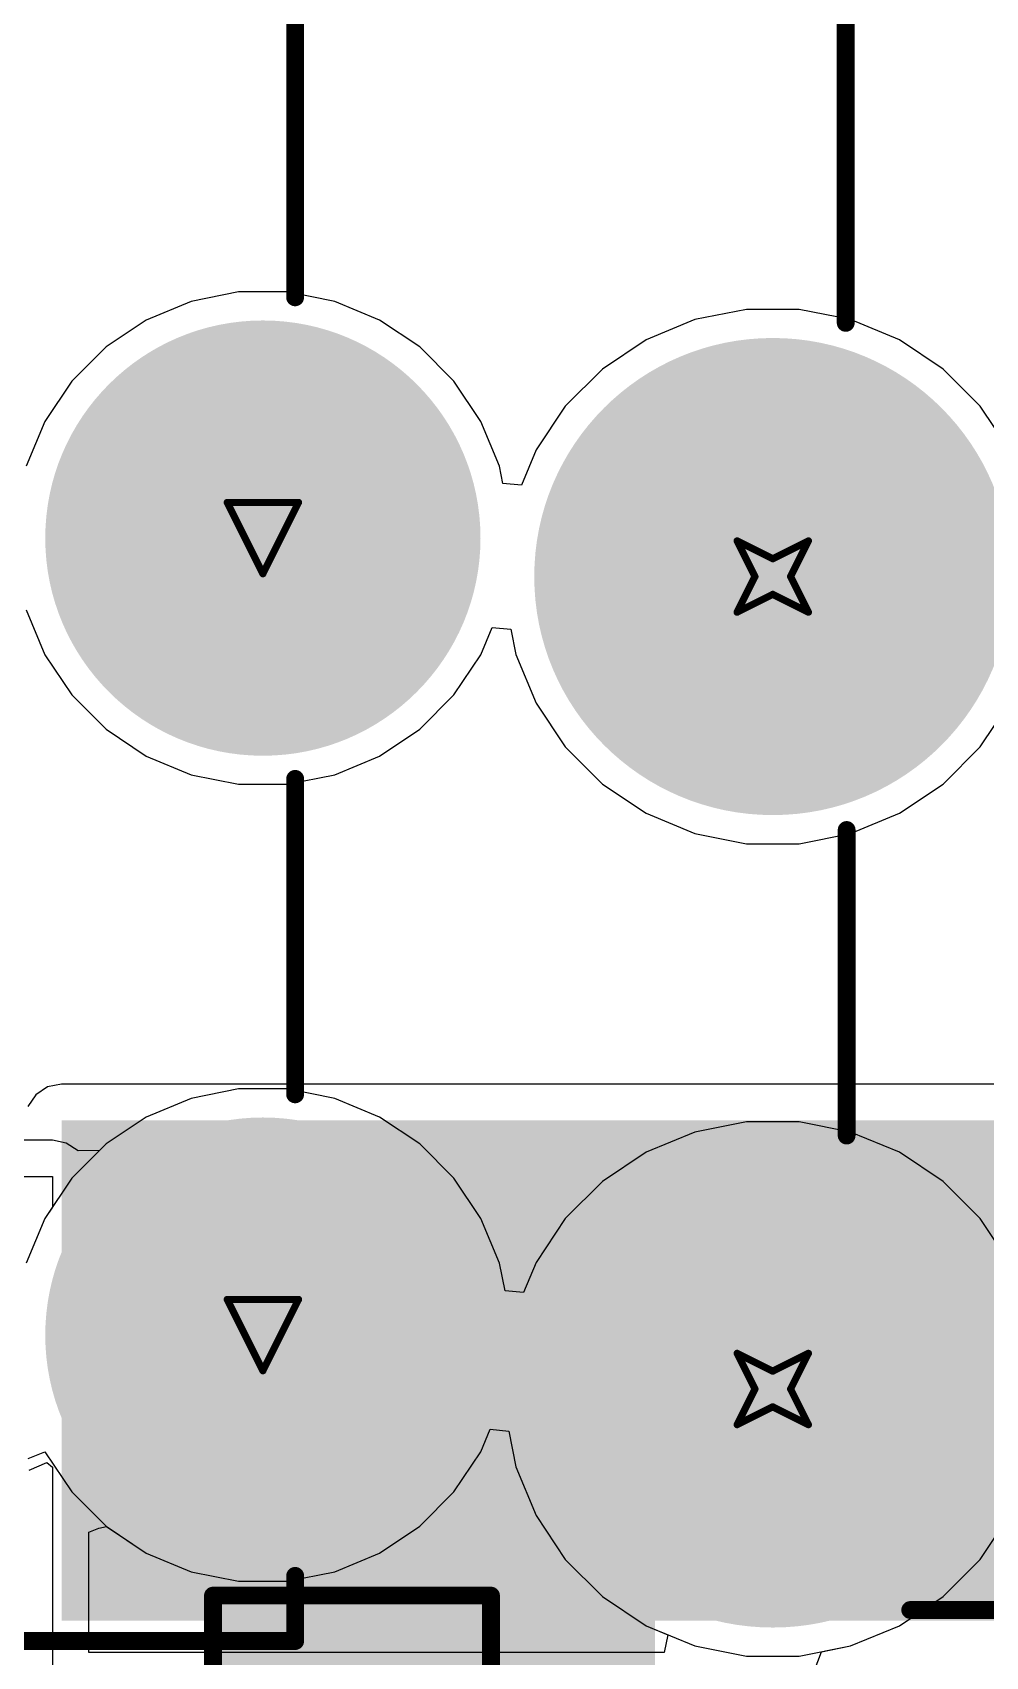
# Model space of a CAD drawing. Header units: inches. Extents: x 0 to 5271, y 0 to 5417.
# Drawn here: x 80.65 to 87.45, y 92.99 to 104.57 of the extents above; entities that cross this region are included whole.
import ezdxf

# ---------------------------------------------------------------- set-up
doc = ezdxf.new("R2010")
doc.units = ezdxf.units.IN
for name, color, linetype in [('Bottom Layer', 5, 'Continuous'), ('Bottom Overlay', 54, 'Continuous'), ('Bottom Paste', 16, 'Continuous'), ('Bottom Solder', 6, 'Continuous'), ('Drill Drawing', 1, 'Continuous'), ('L2_GND1', 16, 'Continuous'), ('L3_SIG1', 76, 'Continuous'), ('L4_PWR', 90, 'Continuous'), ('L5_GND2', 156, 'Continuous'), ('L6_SIG2', 130, 'Continuous'), ('L7_GND3', 216, 'Continuous'), ('Multi-Layer', 9, 'Continuous'), ('Pad Holes', 156, 'Continuous'), ('Top Layer', 1, 'Continuous'), ('Top Overlay', 2, 'Continuous'), ('Top Solder', 216, 'Continuous')]:
    doc.layers.add(name, color=color, linetype=linetype)

# ---------------------------------------------------------------- blocks, each defined once
blk = doc.blocks.new('UEA1112C_8HS6_4F_528')
at = {"layer": 'Bottom Layer'}
h = blk.add_hatch(color=5, dxfattribs=at)
edge = h.paths.add_edge_path()
edge.add_arc((-6.57, 2.33), 1.5, 0, 360)
h = blk.add_hatch(color=5, dxfattribs=at)
edge = h.paths.add_edge_path()
edge.add_arc((-6.57, -3.35), 1.5, 0, 360)
at = {"layer": 'Bottom Solder'}
h = blk.add_hatch(color=6, dxfattribs=at)
edge = h.paths.add_edge_path()
edge.add_arc((-6.57, 2.33), 1.551, 0, 360)
h = blk.add_hatch(color=6, dxfattribs=at)
edge = h.paths.add_edge_path()
edge.add_arc((-6.57, -3.35), 1.551, 0, 360)
at = {"layer": 'L2_GND1'}
h = blk.add_hatch(color=16, dxfattribs=at)
edge = h.paths.add_edge_path()
edge.add_arc((-6.57, 2.33), 1.5, 0, 360)
h = blk.add_hatch(color=16, dxfattribs=at)
edge = h.paths.add_edge_path()
edge.add_arc((-6.57, -3.35), 1.5, 0, 360)
at = {"layer": 'L3_SIG1'}
h = blk.add_hatch(color=76, dxfattribs=at)
edge = h.paths.add_edge_path()
edge.add_arc((-6.57, 2.33), 1.5, 0, 360)
h = blk.add_hatch(color=76, dxfattribs=at)
edge = h.paths.add_edge_path()
edge.add_arc((-6.57, -3.35), 1.5, 0, 360)
at = {"layer": 'L4_PWR'}
h = blk.add_hatch(color=90, dxfattribs=at)
edge = h.paths.add_edge_path()
edge.add_arc((-6.57, 2.33), 1.5, 0, 360)
h = blk.add_hatch(color=90, dxfattribs=at)
edge = h.paths.add_edge_path()
edge.add_arc((-6.57, -3.35), 1.5, 0, 360)
at = {"layer": 'L5_GND2'}
h = blk.add_hatch(color=156, dxfattribs=at)
edge = h.paths.add_edge_path()
edge.add_arc((-6.57, 2.33), 1.5, 0, 360)
h = blk.add_hatch(color=156, dxfattribs=at)
edge = h.paths.add_edge_path()
edge.add_arc((-6.57, -3.35), 1.5, 0, 360)
at = {"layer": 'L6_SIG2'}
h = blk.add_hatch(color=130, dxfattribs=at)
edge = h.paths.add_edge_path()
edge.add_arc((-6.57, 2.33), 1.5, 0, 360)
h = blk.add_hatch(color=130, dxfattribs=at)
edge = h.paths.add_edge_path()
edge.add_arc((-6.57, -3.35), 1.5, 0, 360)
at = {"layer": 'L7_GND3'}
h = blk.add_hatch(color=216, dxfattribs=at)
edge = h.paths.add_edge_path()
edge.add_arc((-6.57, 2.33), 1.5, 0, 360)
h = blk.add_hatch(color=216, dxfattribs=at)
edge = h.paths.add_edge_path()
edge.add_arc((-6.57, -3.35), 1.5, 0, 360)
at = {"layer": 'Multi-Layer'}
h = blk.add_hatch(color=9, dxfattribs=at)
edge = h.paths.add_edge_path()
edge.add_arc((-6.57, 2.33), 1.5, 0, 360)
h = blk.add_hatch(color=9, dxfattribs=at)
edge = h.paths.add_edge_path()
edge.add_arc((-6.57, -3.35), 1.5, 0, 360)
at = {"layer": 'Pad Holes'}
h = blk.add_hatch(color=7, dxfattribs=at)
edge = h.paths.add_edge_path()
edge.add_arc((-6.57, 2.33), 1.15, 0, 360)
h = blk.add_hatch(color=7, dxfattribs=at)
edge = h.paths.add_edge_path()
edge.add_arc((-6.57, -3.35), 1.15, 0, 360)
at = {"layer": 'Top Layer'}
h = blk.add_hatch(color=1, dxfattribs=at)
edge = h.paths.add_edge_path()
edge.add_arc((-6.57, 2.33), 1.5, 0, 360)
h = blk.add_hatch(color=1, dxfattribs=at)
edge = h.paths.add_edge_path()
edge.add_arc((-6.57, -3.35), 1.5, 0, 360)
at = {"layer": 'Top Solder'}
h = blk.add_hatch(color=216, dxfattribs=at)
edge = h.paths.add_edge_path()
edge.add_arc((-6.57, 2.33), 1.551, 0, 360)
h = blk.add_hatch(color=216, dxfattribs=at)
edge = h.paths.add_edge_path()
edge.add_arc((-6.57, -3.35), 1.551, 0, 360)
at = {"layer": 'Top Overlay'}
for points in [[(6.8, 4.51, 0.127, 0.127, 0), (-6.8, 4.51, 0.127, 0.127, 0)], [(-6.8, 4.51, 0.127, 0.127, 0), (-6.8, 4.046, 0.127, 0.127, 0)], [(-6.8, 0.614, 0.127, 0.127, 0), (-6.8, -1.634, 0.127, 0.127, 0)], [(-6.8, -5.066, 0.127, 0.127, 0), (-6.8, -12.33, 0.127, 0.127, 0)]]:
    blk.add_lwpolyline(points, format="xyseb", dxfattribs=at)
for points in [[(-6.832, 4.51, 0.0635, 0.0635, 1), (-6.768, 4.51, 0.0635, 0.0635, 1)], [(-6.832, 4.51, 0.0635, 0.0635, 1), (-6.768, 4.51, 0.0635, 0.0635, 1)], [(-6.832, 4.046, 0.0635, 0.0635, 1), (-6.768, 4.046, 0.0635, 0.0635, 1)], [(-6.832, 0.614, 0.0635, 0.0635, 1), (-6.768, 0.614, 0.0635, 0.0635, 1)], [(-6.832, -1.634, 0.0635, 0.0635, 1), (-6.768, -1.634, 0.0635, 0.0635, 1)], [(-6.832, -5.066, 0.0635, 0.0635, 1), (-6.768, -5.066, 0.0635, 0.0635, 1)]]:
    blk.add_lwpolyline(points, format="xyseb", close=True, dxfattribs=at)
blk = doc.blocks.new('U224_081N_1BR61_529')
at = {"layer": 'Bottom Layer'}
h = blk.add_hatch(color=5, dxfattribs=at)
edge = h.paths.add_edge_path()
edge.add_arc((7.05, 2.895), 1.65, 0, 360)
h = blk.add_hatch(color=5, dxfattribs=at)
edge = h.paths.add_edge_path()
edge.add_arc((7.05, -2.895), 1.65, 0, 360)
at = {"layer": 'Bottom Solder'}
h = blk.add_hatch(color=6, dxfattribs=at)
edge = h.paths.add_edge_path()
edge.add_arc((7.05, 2.895), 1.7, 0, 360)
h = blk.add_hatch(color=6, dxfattribs=at)
edge = h.paths.add_edge_path()
edge.add_arc((7.05, -2.895), 1.7, 0, 360)
at = {"layer": 'L2_GND1'}
h = blk.add_hatch(color=16, dxfattribs=at)
edge = h.paths.add_edge_path()
edge.add_arc((7.05, 2.895), 1.65, 0, 360)
h = blk.add_hatch(color=16, dxfattribs=at)
edge = h.paths.add_edge_path()
edge.add_arc((7.05, -2.895), 1.65, 0, 360)
at = {"layer": 'L3_SIG1'}
h = blk.add_hatch(color=76, dxfattribs=at)
edge = h.paths.add_edge_path()
edge.add_arc((7.05, 2.895), 1.65, 0, 360)
h = blk.add_hatch(color=76, dxfattribs=at)
edge = h.paths.add_edge_path()
edge.add_arc((7.05, -2.895), 1.65, 0, 360)
at = {"layer": 'L4_PWR'}
h = blk.add_hatch(color=90, dxfattribs=at)
edge = h.paths.add_edge_path()
edge.add_arc((7.05, 2.895), 1.65, 0, 360)
h = blk.add_hatch(color=90, dxfattribs=at)
edge = h.paths.add_edge_path()
edge.add_arc((7.05, -2.895), 1.65, 0, 360)
at = {"layer": 'L5_GND2'}
h = blk.add_hatch(color=156, dxfattribs=at)
edge = h.paths.add_edge_path()
edge.add_arc((7.05, 2.895), 1.65, 0, 360)
h = blk.add_hatch(color=156, dxfattribs=at)
edge = h.paths.add_edge_path()
edge.add_arc((7.05, -2.895), 1.65, 0, 360)
at = {"layer": 'L6_SIG2'}
h = blk.add_hatch(color=130, dxfattribs=at)
edge = h.paths.add_edge_path()
edge.add_arc((7.05, 2.895), 1.65, 0, 360)
h = blk.add_hatch(color=130, dxfattribs=at)
edge = h.paths.add_edge_path()
edge.add_arc((7.05, -2.895), 1.65, 0, 360)
at = {"layer": 'L7_GND3'}
h = blk.add_hatch(color=216, dxfattribs=at)
edge = h.paths.add_edge_path()
edge.add_arc((7.05, 2.895), 1.65, 0, 360)
h = blk.add_hatch(color=216, dxfattribs=at)
edge = h.paths.add_edge_path()
edge.add_arc((7.05, -2.895), 1.65, 0, 360)
at = {"layer": 'Multi-Layer'}
h = blk.add_hatch(color=9, dxfattribs=at)
edge = h.paths.add_edge_path()
edge.add_arc((7.05, 2.895), 1.65, 0, 360)
h = blk.add_hatch(color=9, dxfattribs=at)
edge = h.paths.add_edge_path()
edge.add_arc((7.05, -2.895), 1.65, 0, 360)
at = {"layer": 'Pad Holes'}
h = blk.add_hatch(color=7, dxfattribs=at)
edge = h.paths.add_edge_path()
edge.add_arc((7.05, 2.895), 1.25, 0, 360)
h = blk.add_hatch(color=7, dxfattribs=at)
edge = h.paths.add_edge_path()
edge.add_arc((7.05, -2.895), 1.25, 0, 360)
at = {"layer": 'Top Layer'}
h = blk.add_hatch(color=1, dxfattribs=at)
edge = h.paths.add_edge_path()
edge.add_arc((7.05, 2.895), 1.65, 0, 360)
h = blk.add_hatch(color=1, dxfattribs=at)
edge = h.paths.add_edge_path()
edge.add_arc((7.05, -2.895), 1.65, 0, 360)
at = {"layer": 'Top Solder'}
h = blk.add_hatch(color=216, dxfattribs=at)
edge = h.paths.add_edge_path()
edge.add_arc((7.05, 2.895), 1.7, 0, 360)
h = blk.add_hatch(color=216, dxfattribs=at)
edge = h.paths.add_edge_path()
edge.add_arc((7.05, -2.895), 1.7, 0, 360)
at = {"layer": 'Top Overlay'}
for points in [[(6.071, 4.47, 0.127, 0.127, 0), (-6.121, 4.47, 0.127, 0.127, 0)], [(6.523, 1.089, 0.127, 0.127, 0), (6.523, -1.089, 0.127, 0.127, 0)], [(6.53, -4.703, 0.127, 0.127, 0), (6.53, -12.204, 0.127, 0.127, 0)]]:
    blk.add_lwpolyline(points, format="xyseb", dxfattribs=at)
for points in [[(6.039, 4.47, 0.0635, 0.0635, 1), (6.102, 4.47, 0.0635, 0.0635, 1)], [(6.492, 1.089, 0.0635, 0.0635, 1), (6.555, 1.089, 0.0635, 0.0635, 1)], [(6.492, -1.089, 0.0635, 0.0635, 1), (6.555, -1.089, 0.0635, 0.0635, 1)], [(6.498, -4.703, 0.0635, 0.0635, 1), (6.562, -4.703, 0.0635, 0.0635, 1)]]:
    blk.add_lwpolyline(points, format="xyseb", close=True, dxfattribs=at)
blk = doc.blocks.new('CAP_1206_B_634')
at = {"layer": 'Bottom Layer'}
for points in [[(-2.032, 0.889), (-0.508, 0.889), (-0.508, -0.889), (-2.032, -0.889)], [(0.508, 0.889), (2.032, 0.889), (2.032, -0.889), (0.508, -0.889)]]:
    blk.add_hatch(color=5, dxfattribs=at).paths.add_polyline_path(points)
at = {"layer": 'Bottom Paste'}
for points in [[(-2.032, 0.889), (-0.508, 0.889), (-0.508, -0.889), (-2.032, -0.889)], [(0.508, 0.889), (2.032, 0.889), (2.032, -0.889), (0.508, -0.889)]]:
    blk.add_hatch(color=16, dxfattribs=at).paths.add_polyline_path(points)
at = {"layer": 'Bottom Solder'}
for points in [[(-2.134, 0.991), (-0.406, 0.991), (-0.406, -0.991), (-2.134, -0.991)], [(0.406, 0.991), (2.134, 0.991), (2.134, -0.991), (0.406, -0.991)]]:
    blk.add_hatch(color=6, dxfattribs=at).paths.add_polyline_path(points)
at = {"layer": 'Bottom Overlay'}
for points in [[(-2.134, 0.991, 0.127, 0.127, 0), (-0.61, 0.991, 0.127, 0.127, 0)], [(-2.134, 0.991, 0.127, 0.127, 0), (-2.134, -0.991, 0.127, 0.127, 0)], [(0.61, 0.991, 0.127, 0.127, 0), (2.134, 0.991, 0.127, 0.127, 0)], [(2.134, 0.991, 0.127, 0.127, 0), (2.134, -0.991, 0.127, 0.127, 0)], [(-2.134, -0.991, 0.127, 0.127, 0), (-0.61, -0.991, 0.127, 0.127, 0)], [(0.61, -0.991, 0.127, 0.127, 0), (2.134, -0.991, 0.127, 0.127, 0)]]:
    blk.add_lwpolyline(points, format="xyseb", dxfattribs=at)
for points in [[(-2.165, 0.991, 0.0635, 0.0635, 1), (-2.102, 0.991, 0.0635, 0.0635, 1)], [(-2.165, 0.991, 0.0635, 0.0635, 1), (-2.102, 0.991, 0.0635, 0.0635, 1)], [(-0.641, 0.991, 0.0635, 0.0635, 1), (-0.578, 0.991, 0.0635, 0.0635, 1)], [(0.578, 0.991, 0.0635, 0.0635, 1), (0.641, 0.991, 0.0635, 0.0635, 1)], [(2.102, 0.991, 0.0635, 0.0635, 1), (2.165, 0.991, 0.0635, 0.0635, 1)], [(2.102, 0.991, 0.0635, 0.0635, 1), (2.165, 0.991, 0.0635, 0.0635, 1)], [(-2.165, -0.991, 0.0635, 0.0635, 1), (-2.102, -0.991, 0.0635, 0.0635, 1)], [(-2.165, -0.991, 0.0635, 0.0635, 1), (-2.102, -0.991, 0.0635, 0.0635, 1)], [(-0.641, -0.991, 0.0635, 0.0635, 1), (-0.578, -0.991, 0.0635, 0.0635, 1)], [(0.578, -0.991, 0.0635, 0.0635, 1), (0.641, -0.991, 0.0635, 0.0635, 1)], [(2.102, -0.991, 0.0635, 0.0635, 1), (2.165, -0.991, 0.0635, 0.0635, 1)], [(2.102, -0.991, 0.0635, 0.0635, 1), (2.165, -0.991, 0.0635, 0.0635, 1)]]:
    blk.add_lwpolyline(points, format="xyseb", close=True, dxfattribs=at)

msp = doc.modelspace()

# ---------------------------------------------------------------- hatches: boundary and pattern name
at = {"layer": 'Bottom Layer'}
for points in [[(80.861, 93.251), (88.005, 93.251), (88.005, 96.815), (80.861, 96.815)], [(82.08, 92.375), (85.09, 92.375), (85.09, 96.815), (82.08, 96.815)]]:
    msp.add_hatch(color=5, dxfattribs=at).paths.add_polyline_path(points)

# ---------------------------------------------------------------- linework, layer by layer
for p, q in [((82.123, 102.719), (81.784, 102.652)), ((82.469, 102.719), (82.123, 102.719)), ((82.808, 102.652), (82.469, 102.719)), ((81.784, 102.652), (81.465, 102.519)), ((83.127, 102.519), (82.808, 102.652)), ((85.742, 102.595), (85.375, 102.522)), ((86.118, 102.595), (85.742, 102.595)), ((86.485, 102.522), (86.118, 102.595)), ((81.465, 102.519), (81.178, 102.327)), ((83.414, 102.327), (83.127, 102.519)), ((85.375, 102.522), (85.028, 102.378)), ((86.832, 102.378), (86.485, 102.522)), ((81.178, 102.327), (80.934, 102.083)), ((83.658, 102.083), (83.414, 102.327)), ((85.028, 102.378), (84.716, 102.17)), ((87.144, 102.17), (86.832, 102.378)), ((80.934, 102.083), (80.742, 101.796)), ((83.85, 101.796), (83.658, 102.083)), ((84.716, 102.17), (84.451, 101.905)), ((87.409, 101.905), (87.144, 102.17)), ((84.451, 101.905), (84.243, 101.593)), ((87.617, 101.593), (87.409, 101.905)), ((80.742, 101.796), (80.609, 101.477)), ((83.983, 101.477), (83.85, 101.796)), ((84.243, 101.593), (84.139, 101.342)), ((84.007, 101.355), (83.983, 101.477)), ((84.139, 101.342), (84.007, 101.355)), ((80.609, 100.453), (80.742, 100.134)), ((83.85, 100.134), (83.931, 100.329)), ((83.931, 100.329), (84.063, 100.316)), ((84.063, 100.316), (84.099, 100.136)), ((80.742, 100.134), (80.934, 99.847)), ((83.658, 99.847), (83.85, 100.134)), ((84.099, 100.136), (84.243, 99.789)), ((80.934, 99.847), (81.178, 99.603)), ((83.414, 99.603), (83.658, 99.847)), ((84.243, 99.789), (84.451, 99.477)), ((87.409, 99.477), (87.617, 99.789)), ((81.178, 99.603), (81.465, 99.411)), ((83.127, 99.411), (83.414, 99.603)), ((84.451, 99.477), (84.716, 99.212)), ((87.144, 99.212), (87.409, 99.477)), ((81.465, 99.411), (81.784, 99.278)), ((82.808, 99.278), (83.127, 99.411)), ((81.784, 99.278), (82.123, 99.211)), ((82.123, 99.211), (82.469, 99.211)), ((82.469, 99.211), (82.808, 99.278)), ((84.716, 99.212), (85.028, 99.004)), ((86.832, 99.004), (87.144, 99.212)), ((85.028, 99.004), (85.375, 98.86)), ((86.485, 98.86), (86.832, 99.004)), ((85.375, 98.86), (85.742, 98.787)), ((86.118, 98.787), (86.485, 98.86)), ((85.742, 98.787), (86.118, 98.787)), ((80.678, 96.998), (80.622, 96.914)), ((80.762, 97.054), (80.678, 96.998)), ((80.861, 97.074), (80.762, 97.054)), ((88.005, 97.074), (80.861, 97.074))]:
    msp.add_line(p, q, dxfattribs=at)
at = {"layer": 'Drill Drawing'}
for points in [[(82.042, 101.219, 0.0508, 0.0508, 0), (82.55, 101.219, 0.0508, 0.0508, 0)], [(82.042, 101.219, 0.0508, 0.0508, 0), (82.296, 100.711, 0.0508, 0.0508, 0)], [(82.296, 100.711, 0.0508, 0.0508, 0), (82.55, 101.219, 0.0508, 0.0508, 0)], [(85.676, 100.945, 0.0508, 0.0508, 0), (85.93, 100.818, 0.0508, 0.0508, 0)], [(85.676, 100.945, 0.0508, 0.0508, 0), (85.803, 100.691, 0.0508, 0.0508, 0)], [(85.93, 100.818, 0.0508, 0.0508, 0), (86.184, 100.945, 0.0508, 0.0508, 0)], [(86.057, 100.691, 0.0508, 0.0508, 0), (86.184, 100.945, 0.0508, 0.0508, 0)], [(85.676, 100.437, 0.0508, 0.0508, 0), (85.803, 100.691, 0.0508, 0.0508, 0)], [(86.057, 100.691, 0.0508, 0.0508, 0), (86.184, 100.437, 0.0508, 0.0508, 0)], [(85.676, 100.437, 0.0508, 0.0508, 0), (85.93, 100.564, 0.0508, 0.0508, 0)], [(85.93, 100.564, 0.0508, 0.0508, 0), (86.184, 100.437, 0.0508, 0.0508, 0)], [(82.042, 95.539, 0.0508, 0.0508, 0), (82.55, 95.539, 0.0508, 0.0508, 0)], [(82.042, 95.539, 0.0508, 0.0508, 0), (82.296, 95.031, 0.0508, 0.0508, 0)], [(82.296, 95.031, 0.0508, 0.0508, 0), (82.55, 95.539, 0.0508, 0.0508, 0)], [(85.676, 95.155, 0.0508, 0.0508, 0), (85.93, 95.028, 0.0508, 0.0508, 0)], [(85.676, 95.155, 0.0508, 0.0508, 0), (85.803, 94.901, 0.0508, 0.0508, 0)], [(85.93, 95.028, 0.0508, 0.0508, 0), (86.184, 95.155, 0.0508, 0.0508, 0)], [(86.057, 94.901, 0.0508, 0.0508, 0), (86.184, 95.155, 0.0508, 0.0508, 0)], [(85.676, 94.647, 0.0508, 0.0508, 0), (85.803, 94.901, 0.0508, 0.0508, 0)], [(86.057, 94.901, 0.0508, 0.0508, 0), (86.184, 94.647, 0.0508, 0.0508, 0)], [(85.676, 94.647, 0.0508, 0.0508, 0), (85.93, 94.774, 0.0508, 0.0508, 0)], [(85.93, 94.774, 0.0508, 0.0508, 0), (86.184, 94.647, 0.0508, 0.0508, 0)]]:
    msp.add_lwpolyline(points, format="xyseb", dxfattribs=at)
for points in [[(82.029, 101.219, 0.0254, 0.0254, 1), (82.055, 101.219, 0.0254, 0.0254, 1)], [(82.029, 101.219, 0.0254, 0.0254, 1), (82.055, 101.219, 0.0254, 0.0254, 1)], [(82.537, 101.219, 0.0254, 0.0254, 1), (82.563, 101.219, 0.0254, 0.0254, 1)], [(82.537, 101.219, 0.0254, 0.0254, 1), (82.563, 101.219, 0.0254, 0.0254, 1)], [(85.663, 100.945, 0.0254, 0.0254, 1), (85.689, 100.945, 0.0254, 0.0254, 1)], [(85.663, 100.945, 0.0254, 0.0254, 1), (85.689, 100.945, 0.0254, 0.0254, 1)], [(86.171, 100.945, 0.0254, 0.0254, 1), (86.197, 100.945, 0.0254, 0.0254, 1)], [(86.171, 100.945, 0.0254, 0.0254, 1), (86.197, 100.945, 0.0254, 0.0254, 1)], [(85.917, 100.818, 0.0254, 0.0254, 1), (85.943, 100.818, 0.0254, 0.0254, 1)], [(85.917, 100.818, 0.0254, 0.0254, 1), (85.943, 100.818, 0.0254, 0.0254, 1)], [(82.283, 100.711, 0.0254, 0.0254, 1), (82.309, 100.711, 0.0254, 0.0254, 1)], [(82.283, 100.711, 0.0254, 0.0254, 1), (82.309, 100.711, 0.0254, 0.0254, 1)], [(85.79, 100.691, 0.0254, 0.0254, 1), (85.816, 100.691, 0.0254, 0.0254, 1)], [(85.79, 100.691, 0.0254, 0.0254, 1), (85.816, 100.691, 0.0254, 0.0254, 1)], [(86.044, 100.691, 0.0254, 0.0254, 1), (86.07, 100.691, 0.0254, 0.0254, 1)], [(86.044, 100.691, 0.0254, 0.0254, 1), (86.07, 100.691, 0.0254, 0.0254, 1)], [(85.917, 100.564, 0.0254, 0.0254, 1), (85.943, 100.564, 0.0254, 0.0254, 1)], [(85.917, 100.564, 0.0254, 0.0254, 1), (85.943, 100.564, 0.0254, 0.0254, 1)], [(85.663, 100.437, 0.0254, 0.0254, 1), (85.689, 100.437, 0.0254, 0.0254, 1)], [(85.663, 100.437, 0.0254, 0.0254, 1), (85.689, 100.437, 0.0254, 0.0254, 1)], [(86.171, 100.437, 0.0254, 0.0254, 1), (86.197, 100.437, 0.0254, 0.0254, 1)], [(86.171, 100.437, 0.0254, 0.0254, 1), (86.197, 100.437, 0.0254, 0.0254, 1)], [(82.029, 95.539, 0.0254, 0.0254, 1), (82.055, 95.539, 0.0254, 0.0254, 1)], [(82.029, 95.539, 0.0254, 0.0254, 1), (82.055, 95.539, 0.0254, 0.0254, 1)], [(82.537, 95.539, 0.0254, 0.0254, 1), (82.563, 95.539, 0.0254, 0.0254, 1)], [(82.537, 95.539, 0.0254, 0.0254, 1), (82.563, 95.539, 0.0254, 0.0254, 1)], [(85.663, 95.155, 0.0254, 0.0254, 1), (85.689, 95.155, 0.0254, 0.0254, 1)], [(85.663, 95.155, 0.0254, 0.0254, 1), (85.689, 95.155, 0.0254, 0.0254, 1)], [(86.171, 95.155, 0.0254, 0.0254, 1), (86.197, 95.155, 0.0254, 0.0254, 1)], [(86.171, 95.155, 0.0254, 0.0254, 1), (86.197, 95.155, 0.0254, 0.0254, 1)], [(82.283, 95.031, 0.0254, 0.0254, 1), (82.309, 95.031, 0.0254, 0.0254, 1)], [(82.283, 95.031, 0.0254, 0.0254, 1), (82.309, 95.031, 0.0254, 0.0254, 1)], [(85.917, 95.028, 0.0254, 0.0254, 1), (85.943, 95.028, 0.0254, 0.0254, 1)], [(85.917, 95.028, 0.0254, 0.0254, 1), (85.943, 95.028, 0.0254, 0.0254, 1)], [(85.79, 94.901, 0.0254, 0.0254, 1), (85.816, 94.901, 0.0254, 0.0254, 1)], [(85.79, 94.901, 0.0254, 0.0254, 1), (85.816, 94.901, 0.0254, 0.0254, 1)], [(86.044, 94.901, 0.0254, 0.0254, 1), (86.07, 94.901, 0.0254, 0.0254, 1)], [(86.044, 94.901, 0.0254, 0.0254, 1), (86.07, 94.901, 0.0254, 0.0254, 1)], [(85.917, 94.774, 0.0254, 0.0254, 1), (85.943, 94.774, 0.0254, 0.0254, 1)], [(85.917, 94.774, 0.0254, 0.0254, 1), (85.943, 94.774, 0.0254, 0.0254, 1)], [(85.663, 94.647, 0.0254, 0.0254, 1), (85.689, 94.647, 0.0254, 0.0254, 1)], [(85.663, 94.647, 0.0254, 0.0254, 1), (85.689, 94.647, 0.0254, 0.0254, 1)], [(86.171, 94.647, 0.0254, 0.0254, 1), (86.197, 94.647, 0.0254, 0.0254, 1)], [(86.171, 94.647, 0.0254, 0.0254, 1), (86.197, 94.647, 0.0254, 0.0254, 1)]]:
    msp.add_lwpolyline(points, format="xyseb", close=True, dxfattribs=at)
at = {"layer": 'L3_SIG1'}
for p, q in [((82.123, 102.719), (81.784, 102.652)), ((82.469, 102.719), (82.123, 102.719)), ((82.808, 102.652), (82.469, 102.719)), ((81.784, 102.652), (81.465, 102.519)), ((83.127, 102.519), (82.808, 102.652)), ((85.742, 102.595), (85.375, 102.522)), ((86.118, 102.595), (85.742, 102.595)), ((86.485, 102.522), (86.118, 102.595)), ((81.465, 102.519), (81.178, 102.327)), ((83.414, 102.327), (83.127, 102.519)), ((85.375, 102.522), (85.028, 102.378)), ((86.832, 102.378), (86.485, 102.522)), ((81.178, 102.327), (80.934, 102.083)), ((83.658, 102.083), (83.414, 102.327)), ((85.028, 102.378), (84.716, 102.17)), ((87.144, 102.17), (86.832, 102.378)), ((80.934, 102.083), (80.742, 101.796)), ((83.85, 101.796), (83.658, 102.083)), ((84.716, 102.17), (84.451, 101.905)), ((87.409, 101.905), (87.144, 102.17)), ((84.451, 101.905), (84.243, 101.593)), ((87.617, 101.593), (87.409, 101.905)), ((80.742, 101.796), (80.609, 101.477)), ((83.983, 101.477), (83.85, 101.796)), ((84.243, 101.593), (84.139, 101.342)), ((84.007, 101.355), (83.983, 101.477)), ((84.139, 101.342), (84.007, 101.355)), ((80.609, 100.453), (80.742, 100.134)), ((83.85, 100.134), (83.931, 100.329)), ((83.931, 100.329), (84.063, 100.316)), ((84.063, 100.316), (84.099, 100.136)), ((80.742, 100.134), (80.934, 99.847)), ((83.658, 99.847), (83.85, 100.134)), ((84.099, 100.136), (84.243, 99.789)), ((80.934, 99.847), (81.178, 99.603)), ((83.414, 99.603), (83.658, 99.847)), ((84.243, 99.789), (84.451, 99.477)), ((87.409, 99.477), (87.617, 99.789)), ((81.178, 99.603), (81.465, 99.411)), ((83.127, 99.411), (83.414, 99.603)), ((84.451, 99.477), (84.716, 99.212)), ((87.144, 99.212), (87.409, 99.477)), ((81.465, 99.411), (81.784, 99.278)), ((82.808, 99.278), (83.127, 99.411)), ((81.784, 99.278), (82.123, 99.211)), ((82.123, 99.211), (82.469, 99.211)), ((82.469, 99.211), (82.808, 99.278)), ((84.716, 99.212), (85.028, 99.004)), ((86.832, 99.004), (87.144, 99.212)), ((85.028, 99.004), (85.375, 98.86)), ((86.485, 98.86), (86.832, 99.004)), ((85.375, 98.86), (85.742, 98.787)), ((86.118, 98.787), (86.485, 98.86)), ((85.742, 98.787), (86.118, 98.787)), ((82.123, 97.039), (81.784, 96.972)), ((82.469, 97.039), (82.123, 97.039)), ((82.808, 96.972), (82.469, 97.039)), ((81.784, 96.972), (81.465, 96.839)), ((83.127, 96.839), (82.808, 96.972)), ((81.465, 96.839), (81.178, 96.647)), ((83.414, 96.647), (83.127, 96.839)), ((85.742, 96.805), (85.375, 96.732)), ((86.118, 96.805), (85.742, 96.805)), ((86.485, 96.732), (86.118, 96.805)), ((80.796, 96.674), (80.393, 96.674)), ((80.895, 96.654), (80.796, 96.674)), ((80.979, 96.598), (80.895, 96.654)), ((81.178, 96.647), (81.131, 96.6)), ((83.658, 96.403), (83.414, 96.647)), ((85.375, 96.732), (85.028, 96.588)), ((86.832, 96.588), (86.485, 96.732)), ((81.131, 96.6), (80.979, 96.598)), ((85.028, 96.588), (84.716, 96.38)), ((87.144, 96.38), (86.832, 96.588)), ((77.534, 96.415), (80.796, 96.415)), ((80.796, 96.415), (80.796, 96.197)), ((83.85, 96.116), (83.658, 96.403)), ((84.716, 96.38), (84.451, 96.115)), ((87.409, 96.115), (87.144, 96.38)), ((80.796, 96.197), (80.742, 96.116)), ((80.742, 96.116), (80.609, 95.797)), ((83.983, 95.797), (83.85, 96.116)), ((84.451, 96.115), (84.243, 95.803)), ((87.617, 95.803), (87.409, 96.115)), ((84.022, 95.601), (83.983, 95.797)), ((84.243, 95.803), (84.154, 95.588)), ((84.154, 95.588), (84.022, 95.601)), ((83.85, 94.454), (83.916, 94.614)), ((83.916, 94.614), (84.048, 94.601)), ((84.048, 94.601), (84.099, 94.346)), ((83.658, 94.167), (83.85, 94.454)), ((80.63, 94.322), (80.757, 94.378)), ((80.757, 94.378), (80.796, 94.343)), ((80.796, 94.343), (80.796, 92.764)), ((84.099, 94.346), (84.243, 93.999)), ((83.414, 93.923), (83.658, 94.167)), ((84.243, 93.999), (84.451, 93.687)), ((87.409, 93.687), (87.617, 93.999)), ((81.055, 93.88), (81.126, 93.909)), ((81.055, 93.023), (81.055, 93.88)), ((81.126, 93.909), (81.182, 93.92)), ((81.182, 93.92), (81.465, 93.731)), ((83.127, 93.731), (83.414, 93.923)), ((81.465, 93.731), (81.784, 93.598)), ((82.808, 93.598), (83.127, 93.731)), ((84.451, 93.687), (84.716, 93.422)), ((87.144, 93.422), (87.409, 93.687)), ((81.784, 93.598), (82.123, 93.531)), ((82.123, 93.531), (82.469, 93.531)), ((82.469, 93.531), (82.808, 93.598)), ((84.716, 93.422), (85.028, 93.214)), ((86.832, 93.214), (87.144, 93.422)), ((85.028, 93.214), (85.182, 93.15)), ((86.485, 93.07), (86.832, 93.214)), ((85.182, 93.15), (85.157, 93.023)), ((86.277, 93.029), (86.485, 93.07)), ((85.157, 93.023), (81.055, 93.023)), ((86.226, 92.889), (86.277, 93.029))]:
    msp.add_line(p, q, dxfattribs=at)
at = {"layer": 'L4_PWR'}
for p, q in [((82.123, 102.719), (81.784, 102.652)), ((82.469, 102.719), (82.123, 102.719)), ((82.808, 102.652), (82.469, 102.719)), ((81.784, 102.652), (81.465, 102.519)), ((83.127, 102.519), (82.808, 102.652)), ((85.742, 102.595), (85.375, 102.522)), ((86.118, 102.595), (85.742, 102.595)), ((86.485, 102.522), (86.118, 102.595)), ((81.465, 102.519), (81.178, 102.327)), ((83.414, 102.327), (83.127, 102.519)), ((85.375, 102.522), (85.028, 102.378)), ((86.832, 102.378), (86.485, 102.522)), ((81.178, 102.327), (80.934, 102.083)), ((83.658, 102.083), (83.414, 102.327)), ((85.028, 102.378), (84.716, 102.17)), ((87.144, 102.17), (86.832, 102.378)), ((80.934, 102.083), (80.742, 101.796)), ((83.85, 101.796), (83.658, 102.083)), ((84.716, 102.17), (84.451, 101.905)), ((87.409, 101.905), (87.144, 102.17)), ((84.451, 101.905), (84.243, 101.593)), ((87.617, 101.593), (87.409, 101.905)), ((80.742, 101.796), (80.609, 101.477)), ((83.983, 101.477), (83.85, 101.796)), ((84.243, 101.593), (84.139, 101.342)), ((84.007, 101.355), (83.983, 101.477)), ((84.139, 101.342), (84.007, 101.355)), ((80.609, 100.453), (80.742, 100.134)), ((83.85, 100.134), (83.931, 100.329)), ((83.931, 100.329), (84.063, 100.316)), ((84.063, 100.316), (84.099, 100.136)), ((80.742, 100.134), (80.934, 99.847)), ((83.658, 99.847), (83.85, 100.134)), ((84.099, 100.136), (84.243, 99.789)), ((80.934, 99.847), (81.178, 99.603)), ((83.414, 99.603), (83.658, 99.847)), ((84.243, 99.789), (84.451, 99.477)), ((87.409, 99.477), (87.617, 99.789)), ((81.178, 99.603), (81.465, 99.411)), ((83.127, 99.411), (83.414, 99.603)), ((84.451, 99.477), (84.716, 99.212)), ((87.144, 99.212), (87.409, 99.477)), ((81.465, 99.411), (81.784, 99.278)), ((82.808, 99.278), (83.127, 99.411)), ((81.784, 99.278), (82.123, 99.211)), ((82.123, 99.211), (82.469, 99.211)), ((82.469, 99.211), (82.808, 99.278)), ((84.716, 99.212), (85.028, 99.004)), ((86.832, 99.004), (87.144, 99.212)), ((85.028, 99.004), (85.375, 98.86)), ((86.485, 98.86), (86.832, 99.004)), ((85.375, 98.86), (85.742, 98.787)), ((86.118, 98.787), (86.485, 98.86)), ((85.742, 98.787), (86.118, 98.787)), ((82.123, 97.039), (81.784, 96.972)), ((82.469, 97.039), (82.123, 97.039)), ((82.808, 96.972), (82.469, 97.039)), ((81.784, 96.972), (81.465, 96.839)), ((83.127, 96.839), (82.808, 96.972)), ((81.465, 96.839), (81.178, 96.647)), ((83.414, 96.647), (83.127, 96.839)), ((85.742, 96.805), (85.375, 96.732)), ((86.118, 96.805), (85.742, 96.805)), ((86.485, 96.732), (86.118, 96.805)), ((81.178, 96.647), (80.934, 96.403)), ((83.658, 96.403), (83.414, 96.647)), ((85.375, 96.732), (85.028, 96.588)), ((86.832, 96.588), (86.485, 96.732)), ((85.028, 96.588), (84.716, 96.38)), ((87.144, 96.38), (86.832, 96.588)), ((80.934, 96.403), (80.742, 96.116)), ((83.85, 96.116), (83.658, 96.403)), ((84.716, 96.38), (84.451, 96.115)), ((87.409, 96.115), (87.144, 96.38)), ((80.742, 96.116), (80.609, 95.797)), ((83.983, 95.797), (83.85, 96.116)), ((84.451, 96.115), (84.243, 95.803)), ((87.617, 95.803), (87.409, 96.115)), ((84.022, 95.601), (83.983, 95.797)), ((84.243, 95.803), (84.154, 95.588)), ((84.154, 95.588), (84.022, 95.601)), ((83.85, 94.454), (83.916, 94.614)), ((83.916, 94.614), (84.048, 94.601)), ((84.048, 94.601), (84.099, 94.346)), ((80.624, 94.406), (80.742, 94.454)), ((80.742, 94.454), (80.934, 94.167)), ((83.658, 94.167), (83.85, 94.454)), ((84.099, 94.346), (84.243, 93.999)), ((80.934, 94.167), (81.178, 93.923)), ((83.414, 93.923), (83.658, 94.167)), ((84.243, 93.999), (84.451, 93.687)), ((87.409, 93.687), (87.617, 93.999)), ((81.178, 93.923), (81.465, 93.731)), ((83.127, 93.731), (83.414, 93.923)), ((81.465, 93.731), (81.784, 93.598)), ((82.808, 93.598), (83.127, 93.731)), ((84.451, 93.687), (84.716, 93.422)), ((87.144, 93.422), (87.409, 93.687)), ((81.784, 93.598), (82.123, 93.531)), ((82.123, 93.531), (82.469, 93.531)), ((82.469, 93.531), (82.808, 93.598)), ((84.716, 93.422), (85.028, 93.214)), ((86.832, 93.214), (87.144, 93.422)), ((85.028, 93.214), (85.375, 93.07)), ((86.485, 93.07), (86.832, 93.214)), ((85.375, 93.07), (85.742, 92.997)), ((86.118, 92.997), (86.485, 93.07)), ((85.742, 92.997), (86.118, 92.997))]:
    msp.add_line(p, q, dxfattribs=at)
at = {"layer": 'L5_GND2'}
for p, q in [((82.123, 102.719), (81.784, 102.652)), ((82.469, 102.719), (82.123, 102.719)), ((82.808, 102.652), (82.469, 102.719)), ((81.784, 102.652), (81.465, 102.519)), ((83.127, 102.519), (82.808, 102.652)), ((85.742, 102.595), (85.375, 102.522)), ((86.118, 102.595), (85.742, 102.595)), ((86.485, 102.522), (86.118, 102.595)), ((81.465, 102.519), (81.178, 102.327)), ((83.414, 102.327), (83.127, 102.519)), ((85.375, 102.522), (85.028, 102.378)), ((86.832, 102.378), (86.485, 102.522)), ((81.178, 102.327), (80.934, 102.083)), ((83.658, 102.083), (83.414, 102.327)), ((85.028, 102.378), (84.716, 102.17)), ((87.144, 102.17), (86.832, 102.378)), ((80.934, 102.083), (80.742, 101.796)), ((83.85, 101.796), (83.658, 102.083)), ((84.716, 102.17), (84.451, 101.905)), ((87.409, 101.905), (87.144, 102.17)), ((84.451, 101.905), (84.243, 101.593)), ((87.617, 101.593), (87.409, 101.905)), ((80.742, 101.796), (80.609, 101.477)), ((83.983, 101.477), (83.85, 101.796)), ((84.243, 101.593), (84.139, 101.342)), ((84.007, 101.355), (83.983, 101.477)), ((84.139, 101.342), (84.007, 101.355)), ((80.609, 100.453), (80.742, 100.134)), ((83.85, 100.134), (83.931, 100.329)), ((83.931, 100.329), (84.063, 100.316)), ((84.063, 100.316), (84.099, 100.136)), ((80.742, 100.134), (80.934, 99.847)), ((83.658, 99.847), (83.85, 100.134)), ((84.099, 100.136), (84.243, 99.789)), ((80.934, 99.847), (81.178, 99.603)), ((83.414, 99.603), (83.658, 99.847)), ((84.243, 99.789), (84.451, 99.477)), ((87.409, 99.477), (87.617, 99.789)), ((81.178, 99.603), (81.465, 99.411)), ((83.127, 99.411), (83.414, 99.603)), ((84.451, 99.477), (84.716, 99.212)), ((87.144, 99.212), (87.409, 99.477)), ((81.465, 99.411), (81.784, 99.278)), ((82.808, 99.278), (83.127, 99.411)), ((81.784, 99.278), (82.123, 99.211)), ((82.123, 99.211), (82.469, 99.211)), ((82.469, 99.211), (82.808, 99.278)), ((84.716, 99.212), (85.028, 99.004)), ((86.832, 99.004), (87.144, 99.212)), ((85.028, 99.004), (85.375, 98.86)), ((86.485, 98.86), (86.832, 99.004)), ((85.375, 98.86), (85.742, 98.787)), ((86.118, 98.787), (86.485, 98.86)), ((85.742, 98.787), (86.118, 98.787)), ((82.123, 97.039), (81.784, 96.972)), ((82.469, 97.039), (82.123, 97.039)), ((82.808, 96.972), (82.469, 97.039)), ((81.784, 96.972), (81.465, 96.839)), ((83.127, 96.839), (82.808, 96.972)), ((81.465, 96.839), (81.178, 96.647)), ((83.414, 96.647), (83.127, 96.839)), ((85.742, 96.805), (85.375, 96.732)), ((86.118, 96.805), (85.742, 96.805)), ((86.485, 96.732), (86.118, 96.805)), ((81.178, 96.647), (80.934, 96.403)), ((83.658, 96.403), (83.414, 96.647)), ((85.375, 96.732), (85.028, 96.588)), ((86.832, 96.588), (86.485, 96.732)), ((85.028, 96.588), (84.716, 96.38)), ((87.144, 96.38), (86.832, 96.588)), ((80.934, 96.403), (80.742, 96.116)), ((83.85, 96.116), (83.658, 96.403)), ((84.716, 96.38), (84.451, 96.115)), ((87.409, 96.115), (87.144, 96.38)), ((80.742, 96.116), (80.609, 95.797)), ((83.983, 95.797), (83.85, 96.116)), ((84.451, 96.115), (84.243, 95.803)), ((87.617, 95.803), (87.409, 96.115)), ((84.022, 95.601), (83.983, 95.797)), ((84.243, 95.803), (84.154, 95.588)), ((84.154, 95.588), (84.022, 95.601)), ((83.85, 94.454), (83.916, 94.614)), ((83.916, 94.614), (84.048, 94.601)), ((84.048, 94.601), (84.099, 94.346)), ((80.624, 94.406), (80.742, 94.454)), ((80.742, 94.454), (80.934, 94.167)), ((83.658, 94.167), (83.85, 94.454)), ((84.099, 94.346), (84.243, 93.999)), ((80.934, 94.167), (81.178, 93.923)), ((83.414, 93.923), (83.658, 94.167)), ((84.243, 93.999), (84.451, 93.687)), ((87.409, 93.687), (87.617, 93.999)), ((81.178, 93.923), (81.465, 93.731)), ((83.127, 93.731), (83.414, 93.923)), ((81.465, 93.731), (81.784, 93.598)), ((82.808, 93.598), (83.127, 93.731)), ((84.451, 93.687), (84.716, 93.422)), ((87.144, 93.422), (87.409, 93.687)), ((81.784, 93.598), (82.123, 93.531)), ((82.123, 93.531), (82.469, 93.531)), ((82.469, 93.531), (82.808, 93.598)), ((84.716, 93.422), (85.028, 93.214)), ((86.832, 93.214), (87.144, 93.422)), ((85.028, 93.214), (85.375, 93.07)), ((86.485, 93.07), (86.832, 93.214)), ((85.375, 93.07), (85.742, 92.997)), ((86.118, 92.997), (86.485, 93.07)), ((85.742, 92.997), (86.118, 92.997))]:
    msp.add_line(p, q, dxfattribs=at)
at = {"layer": 'L6_SIG2'}
for p, q in [((82.123, 102.719), (81.784, 102.652)), ((82.469, 102.719), (82.123, 102.719)), ((82.808, 102.652), (82.469, 102.719)), ((81.784, 102.652), (81.465, 102.519)), ((83.127, 102.519), (82.808, 102.652)), ((85.742, 102.595), (85.375, 102.522)), ((86.118, 102.595), (85.742, 102.595)), ((86.485, 102.522), (86.118, 102.595)), ((81.465, 102.519), (81.178, 102.327)), ((83.414, 102.327), (83.127, 102.519)), ((85.375, 102.522), (85.028, 102.378)), ((86.832, 102.378), (86.485, 102.522)), ((81.178, 102.327), (80.934, 102.083)), ((83.658, 102.083), (83.414, 102.327)), ((85.028, 102.378), (84.716, 102.17)), ((87.144, 102.17), (86.832, 102.378)), ((80.934, 102.083), (80.742, 101.796)), ((83.85, 101.796), (83.658, 102.083)), ((84.716, 102.17), (84.451, 101.905)), ((87.409, 101.905), (87.144, 102.17)), ((84.451, 101.905), (84.243, 101.593)), ((87.617, 101.593), (87.409, 101.905)), ((80.742, 101.796), (80.609, 101.477)), ((83.983, 101.477), (83.85, 101.796)), ((84.243, 101.593), (84.139, 101.342)), ((84.007, 101.355), (83.983, 101.477)), ((84.139, 101.342), (84.007, 101.355)), ((80.609, 100.453), (80.742, 100.134)), ((83.85, 100.134), (83.931, 100.329)), ((83.931, 100.329), (84.063, 100.316)), ((84.063, 100.316), (84.099, 100.136)), ((80.742, 100.134), (80.934, 99.847)), ((83.658, 99.847), (83.85, 100.134)), ((84.099, 100.136), (84.243, 99.789)), ((80.934, 99.847), (81.178, 99.603)), ((83.414, 99.603), (83.658, 99.847)), ((84.243, 99.789), (84.451, 99.477)), ((87.409, 99.477), (87.617, 99.789)), ((81.178, 99.603), (81.465, 99.411)), ((83.127, 99.411), (83.414, 99.603)), ((84.451, 99.477), (84.716, 99.212)), ((87.144, 99.212), (87.409, 99.477)), ((81.465, 99.411), (81.784, 99.278)), ((82.808, 99.278), (83.127, 99.411)), ((81.784, 99.278), (82.123, 99.211)), ((82.123, 99.211), (82.469, 99.211)), ((82.469, 99.211), (82.808, 99.278)), ((84.716, 99.212), (85.028, 99.004)), ((86.832, 99.004), (87.144, 99.212)), ((85.028, 99.004), (85.375, 98.86)), ((86.485, 98.86), (86.832, 99.004)), ((85.375, 98.86), (85.742, 98.787)), ((86.118, 98.787), (86.485, 98.86)), ((85.742, 98.787), (86.118, 98.787)), ((82.123, 97.039), (81.784, 96.972)), ((82.469, 97.039), (82.123, 97.039)), ((82.808, 96.972), (82.469, 97.039)), ((81.784, 96.972), (81.465, 96.839)), ((83.127, 96.839), (82.808, 96.972)), ((81.465, 96.839), (81.178, 96.647)), ((83.414, 96.647), (83.127, 96.839)), ((85.742, 96.805), (85.375, 96.732)), ((86.118, 96.805), (85.742, 96.805)), ((86.485, 96.732), (86.118, 96.805)), ((81.178, 96.647), (80.934, 96.403)), ((83.658, 96.403), (83.414, 96.647)), ((85.375, 96.732), (85.028, 96.588)), ((86.832, 96.588), (86.485, 96.732)), ((85.028, 96.588), (84.716, 96.38)), ((87.144, 96.38), (86.832, 96.588)), ((80.934, 96.403), (80.742, 96.116)), ((83.85, 96.116), (83.658, 96.403)), ((84.716, 96.38), (84.451, 96.115)), ((87.409, 96.115), (87.144, 96.38)), ((80.742, 96.116), (80.609, 95.797)), ((83.983, 95.797), (83.85, 96.116)), ((84.451, 96.115), (84.243, 95.803)), ((87.617, 95.803), (87.409, 96.115)), ((84.022, 95.601), (83.983, 95.797)), ((84.243, 95.803), (84.154, 95.588)), ((84.154, 95.588), (84.022, 95.601)), ((83.85, 94.454), (83.916, 94.614)), ((83.916, 94.614), (84.048, 94.601)), ((84.048, 94.601), (84.099, 94.346)), ((80.624, 94.406), (80.742, 94.454)), ((80.742, 94.454), (80.934, 94.167)), ((83.658, 94.167), (83.85, 94.454)), ((84.099, 94.346), (84.243, 93.999)), ((80.934, 94.167), (81.178, 93.923)), ((83.414, 93.923), (83.658, 94.167)), ((84.243, 93.999), (84.451, 93.687)), ((87.409, 93.687), (87.617, 93.999)), ((81.178, 93.923), (81.465, 93.731)), ((83.127, 93.731), (83.414, 93.923)), ((81.465, 93.731), (81.784, 93.598)), ((82.808, 93.598), (83.127, 93.731)), ((84.451, 93.687), (84.716, 93.422)), ((87.144, 93.422), (87.409, 93.687)), ((81.784, 93.598), (82.123, 93.531)), ((82.123, 93.531), (82.469, 93.531)), ((82.469, 93.531), (82.808, 93.598)), ((84.716, 93.422), (85.028, 93.214)), ((86.832, 93.214), (87.144, 93.422)), ((85.028, 93.214), (85.375, 93.07)), ((86.485, 93.07), (86.832, 93.214)), ((85.375, 93.07), (85.742, 92.997)), ((86.118, 92.997), (86.485, 93.07)), ((85.742, 92.997), (86.118, 92.997))]:
    msp.add_line(p, q, dxfattribs=at)
at = {"layer": 'L7_GND3'}
for p, q in [((82.123, 102.719), (81.784, 102.652)), ((82.469, 102.719), (82.123, 102.719)), ((82.808, 102.652), (82.469, 102.719)), ((81.784, 102.652), (81.465, 102.519)), ((83.127, 102.519), (82.808, 102.652)), ((85.742, 102.595), (85.375, 102.522)), ((86.118, 102.595), (85.742, 102.595)), ((86.485, 102.522), (86.118, 102.595)), ((81.465, 102.519), (81.178, 102.327)), ((83.414, 102.327), (83.127, 102.519)), ((85.375, 102.522), (85.028, 102.378)), ((86.832, 102.378), (86.485, 102.522)), ((81.178, 102.327), (80.934, 102.083)), ((83.658, 102.083), (83.414, 102.327)), ((85.028, 102.378), (84.716, 102.17)), ((87.144, 102.17), (86.832, 102.378)), ((80.934, 102.083), (80.742, 101.796)), ((83.85, 101.796), (83.658, 102.083)), ((84.716, 102.17), (84.451, 101.905)), ((87.409, 101.905), (87.144, 102.17)), ((84.451, 101.905), (84.243, 101.593)), ((87.617, 101.593), (87.409, 101.905)), ((80.742, 101.796), (80.609, 101.477)), ((83.983, 101.477), (83.85, 101.796)), ((84.243, 101.593), (84.139, 101.342)), ((84.007, 101.355), (83.983, 101.477)), ((84.139, 101.342), (84.007, 101.355)), ((80.609, 100.453), (80.742, 100.134)), ((83.85, 100.134), (83.931, 100.329)), ((83.931, 100.329), (84.063, 100.316)), ((84.063, 100.316), (84.099, 100.136)), ((80.742, 100.134), (80.934, 99.847)), ((83.658, 99.847), (83.85, 100.134)), ((84.099, 100.136), (84.243, 99.789)), ((80.934, 99.847), (81.178, 99.603)), ((83.414, 99.603), (83.658, 99.847)), ((84.243, 99.789), (84.451, 99.477)), ((87.409, 99.477), (87.617, 99.789)), ((81.178, 99.603), (81.465, 99.411)), ((83.127, 99.411), (83.414, 99.603)), ((84.451, 99.477), (84.716, 99.212)), ((87.144, 99.212), (87.409, 99.477)), ((81.465, 99.411), (81.784, 99.278)), ((82.808, 99.278), (83.127, 99.411)), ((81.784, 99.278), (82.123, 99.211)), ((82.123, 99.211), (82.469, 99.211)), ((82.469, 99.211), (82.808, 99.278)), ((84.716, 99.212), (85.028, 99.004)), ((86.832, 99.004), (87.144, 99.212)), ((85.028, 99.004), (85.375, 98.86)), ((86.485, 98.86), (86.832, 99.004)), ((85.375, 98.86), (85.742, 98.787)), ((86.118, 98.787), (86.485, 98.86)), ((85.742, 98.787), (86.118, 98.787)), ((82.123, 97.039), (81.784, 96.972)), ((82.469, 97.039), (82.123, 97.039)), ((82.808, 96.972), (82.469, 97.039)), ((81.784, 96.972), (81.465, 96.839)), ((83.127, 96.839), (82.808, 96.972)), ((81.465, 96.839), (81.178, 96.647)), ((83.414, 96.647), (83.127, 96.839)), ((85.742, 96.805), (85.375, 96.732)), ((86.118, 96.805), (85.742, 96.805)), ((86.485, 96.732), (86.118, 96.805)), ((81.178, 96.647), (80.934, 96.403)), ((83.658, 96.403), (83.414, 96.647)), ((85.375, 96.732), (85.028, 96.588)), ((86.832, 96.588), (86.485, 96.732)), ((85.028, 96.588), (84.716, 96.38)), ((87.144, 96.38), (86.832, 96.588)), ((80.934, 96.403), (80.742, 96.116)), ((83.85, 96.116), (83.658, 96.403)), ((84.716, 96.38), (84.451, 96.115)), ((87.409, 96.115), (87.144, 96.38)), ((80.742, 96.116), (80.609, 95.797)), ((83.983, 95.797), (83.85, 96.116)), ((84.451, 96.115), (84.243, 95.803)), ((87.617, 95.803), (87.409, 96.115)), ((84.022, 95.601), (83.983, 95.797)), ((84.243, 95.803), (84.154, 95.588)), ((84.154, 95.588), (84.022, 95.601)), ((83.85, 94.454), (83.916, 94.614)), ((83.916, 94.614), (84.048, 94.601)), ((84.048, 94.601), (84.099, 94.346)), ((80.624, 94.406), (80.742, 94.454)), ((80.742, 94.454), (80.934, 94.167)), ((83.658, 94.167), (83.85, 94.454)), ((84.099, 94.346), (84.243, 93.999)), ((80.934, 94.167), (81.178, 93.923)), ((83.414, 93.923), (83.658, 94.167)), ((84.243, 93.999), (84.451, 93.687)), ((87.409, 93.687), (87.617, 93.999)), ((81.178, 93.923), (81.465, 93.731)), ((83.127, 93.731), (83.414, 93.923)), ((81.465, 93.731), (81.784, 93.598)), ((82.808, 93.598), (83.127, 93.731)), ((84.451, 93.687), (84.716, 93.422)), ((87.144, 93.422), (87.409, 93.687)), ((81.784, 93.598), (82.123, 93.531)), ((82.123, 93.531), (82.469, 93.531)), ((82.469, 93.531), (82.808, 93.598)), ((84.716, 93.422), (85.028, 93.214)), ((86.832, 93.214), (87.144, 93.422)), ((85.028, 93.214), (85.375, 93.07)), ((86.485, 93.07), (86.832, 93.214)), ((85.375, 93.07), (85.742, 92.997)), ((86.118, 92.997), (86.485, 93.07)), ((85.742, 92.997), (86.118, 92.997))]:
    msp.add_line(p, q, dxfattribs=at)
at = {"layer": 'Top Layer'}
for p, q in [((82.123, 102.719), (81.784, 102.652)), ((82.469, 102.719), (82.123, 102.719)), ((82.808, 102.652), (82.469, 102.719)), ((81.784, 102.652), (81.465, 102.519)), ((83.127, 102.519), (82.808, 102.652)), ((85.742, 102.595), (85.375, 102.522)), ((86.118, 102.595), (85.742, 102.595)), ((86.485, 102.522), (86.118, 102.595)), ((81.465, 102.519), (81.178, 102.327)), ((83.414, 102.327), (83.127, 102.519)), ((85.375, 102.522), (85.028, 102.378)), ((86.832, 102.378), (86.485, 102.522)), ((81.178, 102.327), (80.934, 102.083)), ((83.658, 102.083), (83.414, 102.327)), ((85.028, 102.378), (84.716, 102.17)), ((87.144, 102.17), (86.832, 102.378)), ((80.934, 102.083), (80.742, 101.796)), ((83.85, 101.796), (83.658, 102.083)), ((84.716, 102.17), (84.451, 101.905)), ((87.409, 101.905), (87.144, 102.17)), ((84.451, 101.905), (84.243, 101.593)), ((87.617, 101.593), (87.409, 101.905)), ((80.742, 101.796), (80.609, 101.477)), ((83.983, 101.477), (83.85, 101.796)), ((84.243, 101.593), (84.139, 101.342)), ((84.007, 101.355), (83.983, 101.477)), ((84.139, 101.342), (84.007, 101.355)), ((80.609, 100.453), (80.742, 100.134)), ((83.85, 100.134), (83.931, 100.329)), ((83.931, 100.329), (84.063, 100.316)), ((84.063, 100.316), (84.099, 100.136)), ((80.742, 100.134), (80.934, 99.847)), ((83.658, 99.847), (83.85, 100.134)), ((84.099, 100.136), (84.243, 99.789)), ((80.934, 99.847), (81.178, 99.603)), ((83.414, 99.603), (83.658, 99.847)), ((84.243, 99.789), (84.451, 99.477)), ((87.409, 99.477), (87.617, 99.789)), ((81.178, 99.603), (81.465, 99.411)), ((83.127, 99.411), (83.414, 99.603)), ((84.451, 99.477), (84.716, 99.212)), ((87.144, 99.212), (87.409, 99.477)), ((81.465, 99.411), (81.784, 99.278)), ((82.808, 99.278), (83.127, 99.411)), ((81.784, 99.278), (82.123, 99.211)), ((82.123, 99.211), (82.469, 99.211)), ((82.469, 99.211), (82.808, 99.278)), ((84.716, 99.212), (85.028, 99.004)), ((86.832, 99.004), (87.144, 99.212)), ((85.028, 99.004), (85.375, 98.86)), ((86.485, 98.86), (86.832, 99.004)), ((85.375, 98.86), (85.742, 98.787)), ((86.118, 98.787), (86.485, 98.86)), ((85.742, 98.787), (86.118, 98.787)), ((82.123, 97.039), (81.784, 96.972)), ((82.469, 97.039), (82.123, 97.039)), ((82.808, 96.972), (82.469, 97.039)), ((81.784, 96.972), (81.465, 96.839)), ((83.127, 96.839), (82.808, 96.972)), ((81.465, 96.839), (81.178, 96.647)), ((83.414, 96.647), (83.127, 96.839)), ((85.742, 96.805), (85.375, 96.732)), ((86.118, 96.805), (85.742, 96.805)), ((86.485, 96.732), (86.118, 96.805)), ((81.178, 96.647), (80.934, 96.403)), ((83.658, 96.403), (83.414, 96.647)), ((85.375, 96.732), (85.028, 96.588)), ((86.832, 96.588), (86.485, 96.732)), ((85.028, 96.588), (84.716, 96.38)), ((87.144, 96.38), (86.832, 96.588)), ((80.934, 96.403), (80.742, 96.116)), ((83.85, 96.116), (83.658, 96.403)), ((84.716, 96.38), (84.451, 96.115)), ((87.409, 96.115), (87.144, 96.38)), ((80.742, 96.116), (80.609, 95.797)), ((83.983, 95.797), (83.85, 96.116)), ((84.451, 96.115), (84.243, 95.803)), ((87.617, 95.803), (87.409, 96.115)), ((84.022, 95.601), (83.983, 95.797)), ((84.243, 95.803), (84.154, 95.588)), ((84.154, 95.588), (84.022, 95.601)), ((83.85, 94.454), (83.916, 94.614)), ((83.916, 94.614), (84.048, 94.601)), ((84.048, 94.601), (84.099, 94.346)), ((80.624, 94.406), (80.742, 94.454)), ((80.742, 94.454), (80.934, 94.167)), ((83.658, 94.167), (83.85, 94.454)), ((84.099, 94.346), (84.243, 93.999)), ((80.934, 94.167), (81.178, 93.923)), ((83.414, 93.923), (83.658, 94.167)), ((84.243, 93.999), (84.451, 93.687)), ((87.409, 93.687), (87.617, 93.999)), ((81.178, 93.923), (81.465, 93.731)), ((83.127, 93.731), (83.414, 93.923)), ((81.465, 93.731), (81.784, 93.598)), ((82.808, 93.598), (83.127, 93.731)), ((84.451, 93.687), (84.716, 93.422)), ((87.144, 93.422), (87.409, 93.687)), ((81.784, 93.598), (82.123, 93.531)), ((82.123, 93.531), (82.469, 93.531)), ((82.469, 93.531), (82.808, 93.598)), ((84.716, 93.422), (85.028, 93.214)), ((86.832, 93.214), (87.144, 93.422)), ((85.028, 93.214), (85.375, 93.07)), ((86.485, 93.07), (86.832, 93.214)), ((85.375, 93.07), (85.742, 92.997)), ((86.118, 92.997), (86.485, 93.07)), ((85.742, 92.997), (86.118, 92.997))]:
    msp.add_line(p, q, dxfattribs=at)

# ---------------------------------------------------------------- block references
for name, p, rotation in [('UEA1112C_8HS6_4F_528', (75.726, 97.615), 180), ('U224_081N_1BR61_529', (92.98, 97.796), 180), ('CAP_1206_B_634', (82.931, 91.295), 90)]:
    msp.add_blockref(name, p, dxfattribs=dict(rotation=rotation))

doc.saveas('drawing.dxf')
